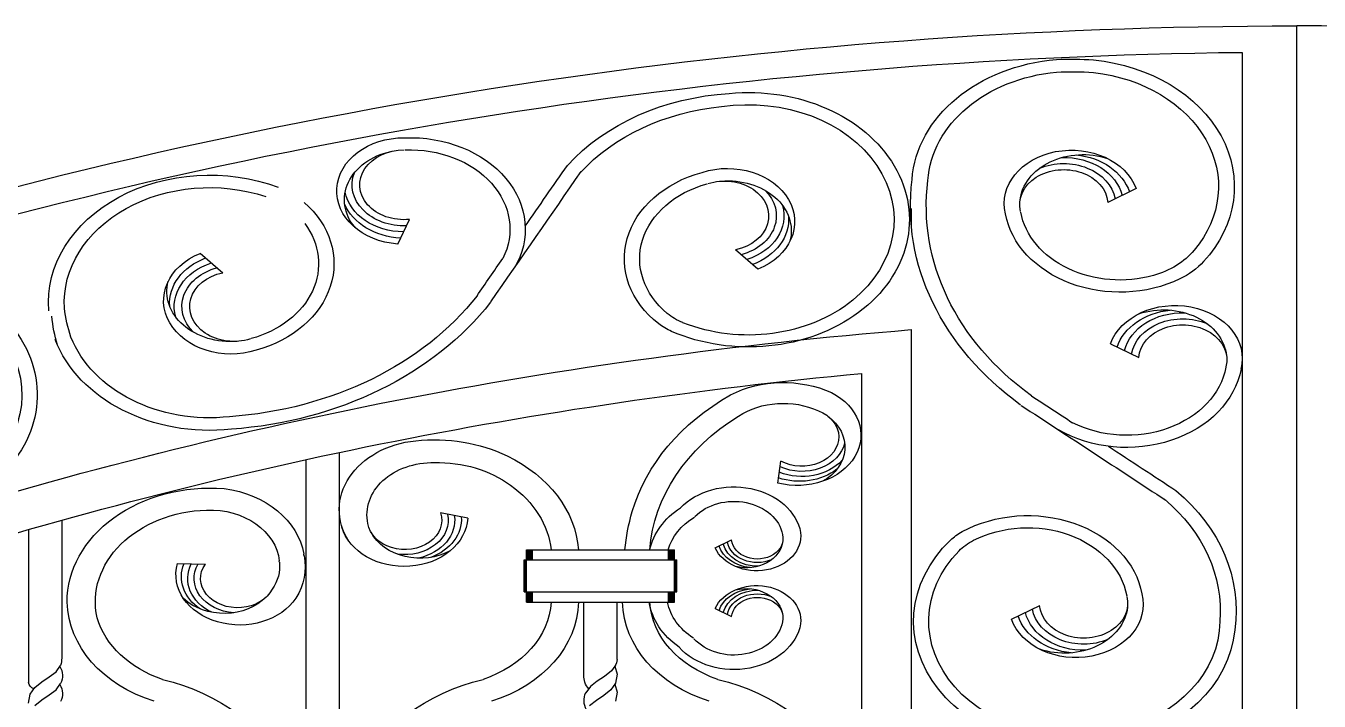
# Model space of a CAD drawing. Extents: x 12262 to 40734, y 30451 to 49613.
# Drawn here: x 29923 to 30762, y 44936 to 45374 of the extents above; entities that cross this region are included whole.
import ezdxf

# ---------------------------------------------------------------- set-up
doc = ezdxf.new("R2010")
doc.units = 0
doc.header["$LTSCALE"] = 0.85
doc.header["$MEASUREMENT"] = 0
doc.layers.get('0').update_dxf_attribs({"linetype": 'CONTINUOUS'})

# ---------------------------------------------------------------- blocks, each defined once
blk = doc.blocks.new('A$C2EF91AEA')
for p, q in [((1610.49, 0), (1610.49, 2057.45)), ((1610.49, 0), (1610.49, 2057.45)), ((1575.03, 2040.27), (1575.03, 986.96)), ((1506.24, 1951.9), (1487.86, 1942.97)), ((1360.29, 1939.03), (1360.29, 1928.28)), ((1027.08, 1915.94), (1034.7, 1931.9)), ((898.94, 1909.9), (913.48, 1897.3)), ((1260.85, 1899.66), (1246.31, 1912.25)), ((1360.29, 1860.39), (1360.29, 986.96)), ((1489.57, 1851.18), (1507.94, 1842.25)), ((1328.08, 1831.94), (1328.08, 1539.19)), ((989.18, 1539.19), (989.18, 1780.74)), ((967.7, 1539.19), (967.7, 1776.14)), ((1273.7, 1760.86), (1275.73, 1775.1)), ((1072.49, 1738.16), (1054.89, 1741.51)), ((787.51, 1730.7), (787.51, 1631.57)), ((808.99, 1736.77), (808.99, 1647.35)), ((1233.03, 1718.79), (1243.75, 1724)), ((1110.69, 1683.62), (1110.69, 1717.61)), ((1110.69, 1717.61), (1206.57, 1717.61)), ((1110.69, 1710.99), (1110.69, 1717.61)), ((1111.52, 1710.99), (1111.52, 1717.61)), ((1112.19, 1710.99), (1112.19, 1717.61)), ((1112.69, 1710.99), (1112.69, 1717.61)), ((1113.11, 1710.99), (1113.11, 1717.61)), ((1113.45, 1710.99), (1113.45, 1717.61)), ((1113.7, 1710.99), (1113.7, 1717.61)), ((1113.86, 1710.99), (1113.86, 1717.61)), ((1114.43, 1710.99), (1114.43, 1717.61)), ((1202.83, 1710.99), (1202.83, 1717.61)), ((1203.4, 1710.99), (1203.4, 1717.61)), ((1203.56, 1710.99), (1203.56, 1717.61)), ((1203.81, 1710.99), (1203.81, 1717.61)), ((1204.15, 1710.99), (1204.15, 1717.61)), ((1204.57, 1710.99), (1204.57, 1717.61)), ((1205.07, 1710.99), (1205.07, 1717.61)), ((1205.74, 1710.99), (1205.74, 1717.61)), ((1206.57, 1683.62), (1206.57, 1717.61)), ((1206.57, 1710.99), (1206.57, 1717.61)), ((884.14, 1708.7), (902.24, 1708.34)), ((1109.01, 1690.24), (1109.01, 1710.99)), ((1109.01, 1710.99), (1208.25, 1710.99)), ((1109.52, 1690.24), (1109.52, 1710.99)), ((1109.93, 1690.24), (1109.93, 1710.99)), ((1110.27, 1690.24), (1110.27, 1710.99)), ((1110.44, 1690.24), (1110.44, 1710.99)), ((1206.83, 1690.24), (1206.83, 1710.99)), ((1206.99, 1690.24), (1206.99, 1710.99)), ((1207.33, 1690.24), (1207.33, 1710.99)), ((1207.75, 1690.24), (1207.75, 1710.99)), ((1208.25, 1690.24), (1208.25, 1710.99)), ((1109.01, 1690.24), (1208.25, 1690.24)), ((1110.69, 1683.62), (1110.69, 1690.24)), ((1111.52, 1683.62), (1111.52, 1690.24)), ((1112.19, 1683.62), (1112.19, 1690.24)), ((1112.69, 1683.62), (1112.69, 1690.24)), ((1113.11, 1683.62), (1113.11, 1690.24)), ((1113.45, 1683.62), (1113.45, 1690.24)), ((1113.7, 1683.62), (1113.7, 1690.24)), ((1113.86, 1683.62), (1113.86, 1690.24)), ((1114.43, 1683.62), (1114.43, 1690.24)), ((1202.83, 1683.62), (1202.83, 1690.24)), ((1203.4, 1683.62), (1203.4, 1690.24)), ((1203.56, 1683.62), (1203.56, 1690.24)), ((1203.81, 1683.62), (1203.81, 1690.24)), ((1204.15, 1683.62), (1204.15, 1690.24)), ((1204.57, 1683.62), (1204.57, 1690.24)), ((1205.07, 1683.62), (1205.07, 1690.24)), ((1205.74, 1683.62), (1205.74, 1690.24)), ((1206.57, 1683.62), (1206.57, 1690.24)), ((1110.69, 1683.62), (1206.57, 1683.62)), ((1147.89, 1634.51), (1147.89, 1683.62)), ((1169.37, 1646.35), (1169.37, 1683.62)), ((1233.03, 1679.53), (1243.75, 1674.33)), ((1425.27, 1672.59), (1443.65, 1681.51)), ((800.92, 1635.15), (805.3, 1638.53)), ((805.3, 1638.53), (808.29, 1642.53)), ((808.29, 1642.53), (808.29, 1642.55)), ((1165.81, 1639.11), (1161.35, 1635.51)), ((1167.99, 1642.19), (1165.81, 1639.11)), ((1167.91, 1642.07), (1169.38, 1636.89)), ((1169.38, 1636.89), (1168.43, 1631.11)), ((788.45, 1623.88), (791.6, 1628.32)), ((791.6, 1628.32), (796.06, 1631.91)), ((796.06, 1631.91), (800.92, 1635.15)), ((805.3, 1626.83), (808.29, 1630.83)), ((808.29, 1630.83), (808.29, 1630.85)), ((1152.11, 1628.9), (1149.12, 1624.9)), ((1156.48, 1632.28), (1152.11, 1628.9)), ((1161.35, 1635.51), (1156.48, 1632.28)), ((1168.43, 1631.11), (1165.28, 1626.67)), ((1167.91, 1630.37), (1169.38, 1625.19)), ((787.5, 1618.1), (788.45, 1623.88)), ((791.6, 1616.62), (796.06, 1620.22)), ((796.06, 1620.22), (800.92, 1623.45)), ((800.92, 1623.45), (805.3, 1626.83)), ((1149.12, 1624.9), (1149.12, 1624.88)), ((1155.96, 1619.83), (1151.58, 1616.46)), ((1160.82, 1623.07), (1155.96, 1619.83)), ((1165.28, 1626.67), (1160.82, 1623.07)), ((1169.38, 1625.19), (1168.43, 1619.41))]:
    blk.add_line(p, q)
at = {"extrusion": (0, 0, -1)}
for centre, major_axis, start_param, end_param in [((1610.49, -66.54), (2684.14, 0), 4.332138, 4.712389), ((1610.49, -66.54), (-2662.67, 0), 1.190545, 1.557478), ((1465.34, 1953.22), (104.65, 0), 3.196077, 4.610275), ((1464.84, 1921.04), (145.13, 0), 4.642319, 4.80736), ((1465.34, 1953.22), (-104.65, 0), 1.697812, 3.770406), ((1465.34, 1953.22), (94.35, 0), 3.19367, 4.599078), ((1464.81, 1922.88), (-132.48, 0), 1.494203, 1.675052), ((1465.34, 1953.22), (-94.35, 0), 1.71177, 3.727952), ((1254.79, 1931.69), (104.31, 0), 4.590437, 8.355007), ((1253.29, 1900.67), (143.17, 0), 3.766416, 4.634106), ((1253.29, 1900.67), (143.17, 0), 3.766416, 4.634106), ((1254.73, 1931.62), (94.42, 0), 4.526032, 8.321415), ((1253.29, 1900.67), (132.87, 0), 3.766416, 4.59125), ((1031.1, 1950.34), (43.65, 0), 1.662999, 4.718824), ((1034.88, 1925.62), (74.96, 0), 4.665774, 6.725201), ((1033.55, 1944.64), (-41.08, 0), -0.586649, 1.300117), ((1031.05, 1954.35), (28.6, 0), 1.443045, 4.721778), ((1034.88, 1925.62), (64.99, 0), 4.665774, 6.664784), ((1464.31, 1942.29), (43.65, 0), 2.945419, 6.001244), ((1471.84, 1941.46), (41.08, 0), 3.222533, 5.109299), ((1459.31, 1941.57), (38.57, 0), 4.678621, 6.08814), ((1462.04, 1941.44), (41.22, 0), -1.440537, -0.258804), ((905.01, 1877.87), (104.65, 0), 3.078869, 5.151463), ((61074.18, -24124.5), (68407.82, 0), 3.643696, 3.644527), ((1241.02, 1930.43), (-43.65, 0), 1.184884, 4.240708), ((1459.31, 1941.57), (-28.6, 0), -0.199128, 3.079605), ((1459.31, 1941.57), (33.59, 0), 4.223961, 6.143837), ((905.01, 1877.87), (94.35, 0), 3.092828, 5.10901), ((1031.05, 1954.35), (-33.59, 0), 4.661999, 6.581875), ((61074.18, -24124.5), (-68397.52, 0), 0.501153, 0.502934), ((1249.08, 1906.37), (-74.96, 0), -0.791794, 1.237934), ((1239.18, 1934.18), (-28.6, 0), 1.18193, 4.460663), ((1241.41, 1924.42), (41.08, 0), 4.603591, 6.490356), ((1580.97, 1940.4), (221.21, 0), 2.313994, 3.240774), ((1580.97, 1940.4), (-210.9, 0), -0.827599, 0.100288), ((1031.05, 1954.35), (38.57, 0), 1.576103, 2.985622), ((1249.08, 1906.37), (-64.99, 0), -0.760804, 1.237934), ((1239.18, 1934.18), (33.59, 0), -0.678167, 1.241709), ((910.71, 1903.19), (74.96, 0), -0.734535, 1.237934), ((1031.73, 1952.26), (-41.22, 0), -1.501731, -0.319998), ((1239.18, 1934.18), (38.57, 0), -0.223507, 1.186012), ((1239.54, 1932.03), (-41.22, 0), 3.082113, 4.263846), ((1495.69, 1944.01), (74.96, 0), 1.026, 2.998469), ((1495.69, 1944.01), (64.99, 0), 1.228931, 2.998469), ((910.71, 1903.19), (-64.99, 0), 2.609988, 4.379527), ((688.8, 1818.17), (104.31, 0), 4.538077, 8.302647), ((918.78, 1879.13), (-43.65, 0), 4.326476, 7.382301), ((920.26, 1877.53), (-41.22, 0), -0.05948, 1.122253), ((61074.18, -24124.5), (-68407.82, 0), 0.501153, 0.50166), ((1499.66, 1935.18), (53.15, 0), 0.58636, 1.228931), ((688.75, 1818.1), (94.42, 0), 4.473672, 8.269055), ((920.61, 1875.38), (38.57, 0), 2.918086, 4.327605), ((920.61, 1875.38), (-33.59, 0), -0.678167, 1.241709), ((920.61, 1875.38), (28.6, 0), 1.18193, 4.460663), ((1507, 1929.25), (53.15, 0), 0.628813, 1.026), ((918.38, 1885.13), (41.08, 0), 1.461998, 3.348764), ((899.11, 1970.14), (210.9, 0), 0.553459, 1.481346), ((942.77, 1883.18), (132.48, 0), 2.875261, 3.05611), ((899.11, 1970.14), (-221.21, 0), 3.695052, 4.621831), ((1531.49, 1841.57), (-43.65, 0), 0.281942, 3.337766), ((1533.76, 1840.72), (41.22, 0), 3.400397, 4.58213), ((1536.49, 1840.85), (-38.57, 0), 0.195046, 1.604564), ((1523.97, 1840.74), (-41.08, 0), 1.173886, 3.060652), ((947.26, 1877.92), (-145.13, 0), -0.242355, -0.077314), ((1222.54, 1885.1), (-37.19, 0), -1.069771, -0.791794), ((1228.94, 1891.2), (-37.19, 0), -1.103363, -0.760804), ((1536.49, 1840.85), (-33.59, 0), 0.139349, 2.059224), ((1536.49, 1840.85), (28.6, 0), 3.20358, 6.482313), ((1610.49, -66.54), (2447.94, 0), 4.332138, 4.610005), ((905.01, 1877.87), (-94.35, 0), 4.574727, 5.980135), ((905.01, 1877.87), (104.65, 0), 1.435541, 2.849739), ((1610.49, -66.54), (2415.73, 0), 4.332138, 4.59522), ((1500.11, 1843.29), (-74.96, 0), 3.284716, 5.344144), ((1500.11, 1843.29), (-64.99, 0), 3.284716, 5.283726), ((1277.29, 1776.3), (-62.96, 0), 0.996105, 2.090898), ((1338.09, 1713.27), (-163.04, 0), 0.227639, 0.948643), ((1277.29, 1776.3), (-45.84, 0), 0.88358, 2.090898), ((1286.28, 1792), (41.32, 0), -1.000669, 1.880258), ((-42152.9, -39900.66), (68407.82, 0), -0.879904, -0.879398), ((1289.32, 1790.78), (24.02, 0), -1.106699, 2.172034), ((-42152.9, -39900.66), (68397.52, 0), -0.879904, -0.878123), ((1340.75, 1710.56), (-150.36, 0), 0.059294, 0.907855), ((1282.76, 1784.27), (34.5, 0), -0.826631, 0.953367), ((1046.06, 1743.68), (56.93, 0), 2.670848, 4.582978), ((1050.82, 1717.13), (90.82, 0), 4.578692, 5.259267), ((1289.32, 1790.78), (28.21, 0), 0.174797, 2.094673), ((-42152.9, -39900.66), (68407.82, 0), -0.878954, -0.878123), ((1049.69, 1740.44), (42.58, 0), 2.966882, 4.739023), ((1053.41, 1720.01), (68.43, 0), 4.674551, 5.466275), ((1047.66, 1713.05), (96.86, 0), -1.023747, -0.059481), ((1289.32, 1790.78), (32.4, 0), 0.629457, 2.038976), ((1287.8, 1789.41), (34.62, 0), 0.793484, 1.975217), ((905.7, 1683.94), (93.17, 0), 3.137361, 4.806312), ((903.84, 1708.38), (-62.77, 0), 1.740486, 3.011585), ((1046.45, 1712.15), (-80.46, 0), 2.30321, 3.055734), ((1245.24, 1723.83), (43.72, 0), 3.793341, 6.140062), ((1427.96, 1678.27), (143.17, 0), -0.756235, 0.111455), ((1427.96, 1678.27), (143.17, 0), -0.756235, 0.111455), ((1245.24, 1723.83), (31.84, 0), 3.793341, 6.140062), ((1427.96, 1678.27), (132.87, 0), -0.756235, 0.0686), ((906.05, 1683.94), (-75.2, 0), -0.17549, 1.529002), ((904.98, 1707.56), (-45.34, 0), 1.525181, 3.063652), ((1031.2, 1739.45), (41.32, 0), 0.039605, 2.920531), ((1031.62, 1736.77), (24.02, 0), -0.252172, 3.026561), ((1031.62, 1736.77), (-28.21, 0), 2.966782, 4.886658), ((1031.62, 1736.77), (32.4, 0), -0.119114, 1.290405), ((1033.76, 1737.43), (-34.62, 0), 3.086237, 4.267971), ((1378.36, 1705.97), (204.36, 0), 3.212744, 3.36874), ((1247.89, 1709.62), (58.12, 0), 3.316258, 4.013205), ((1247.72, 1709.89), (46.11, 0), 3.354626, 4.058509), ((1435.82, 1680.47), (-74.96, 0), 0.968741, 2.998469), ((1041.59, 1739.43), (34.5, 0), 0.966495, 2.746493), ((1414.43, 1705.1), (37.19, 0), 3.832357, 4.110334), ((1435.82, 1680.47), (-64.99, 0), 0.999731, 2.998469), ((1259.95, 1726.66), (-28.69, 0), 3.048495, 5.929422), ((1260.4, 1724.81), (22.5, 0), 1.537028, 2.946547), ((1260.4, 1724.81), (-19.59, 0), 4.223961, 6.143837), ((1260.4, 1724.81), (-16.68, 0), 2.942465, 6.221198), ((1253.09, 1724.88), (23.96, 0), 0.08094, 1.860939), ((1466.16, 1671.26), (104.31, 0), 0.067786, 3.832357), ((1420.79, 1698.98), (-37.19, 0), 0.657172, 0.999731), ((909.77, 1706.46), (57.24, 0), -0.158645, 0.460997), ((1019.3, 1720.33), (-53.68, 0), -0.158645, -0.130007), ((1258.81, 1724.89), (24.04, 0), 1.701055, 2.882789), ((1466.1, 1671.31), (94.42, 0), 0.003382, 3.798764), ((924.44, 1701.5), (-41.32, 0), 3.624454, 6.50538), ((921.31, 1700.07), (-34.62, 0), -0.864579, 0.317155), ((923.16, 1698.99), (32.4, 0), 2.112987, 3.522506), ((923.16, 1698.99), (28.21, 0), 1.658327, 3.578203), ((923.16, 1698.99), (-24.02, 0), 3.518424, 6.797156), ((912.91, 1706.71), (37.53, 0), -0.096361, 0.518682), ((1003.7, 1713.66), (53.68, 0), 3.045232, 3.063652), ((1259.95, 1671.67), (28.69, 0), 3.495356, 6.376283), ((1258.81, 1673.43), (-24.04, 0), 0.258804, 1.440537), ((1260.4, 1673.51), (22.5, 0), 3.336638, 4.746157), ((1260.4, 1673.51), (19.59, 0), 3.280941, 5.200817), ((1260.4, 1673.51), (-16.68, 0), 0.061988, 3.34072), ((1253.09, 1673.45), (23.96, 0), 4.422247, 6.202245), ((1467.2, 1682.2), (-43.65, 0), 2.945419, 6.001244), ((1472.19, 1682.91), (-28.6, 0), 2.942465, 6.221198), ((901.59, 1685), (89.08, 0), 1.946654, 3.122047), ((914.4, 1703.6), (-34.5, 0), 3.798492, 5.57849), ((1054.01, 1686.5), (-72.73, 0), 3.191635, 4.310748), ((1055.29, 1685), (-89.08, 0), 3.161138, 4.336531), ((1261.97, 1685), (-89.08, 0), -1.194939, -0.019545), ((1248.76, 1689.3), (-58.95, 0), -0.844992, -0.122022), ((1263.26, 1686.5), (72.73, 0), 1.972438, 3.091551), ((1248.84, 1689.13), (-47.16, 0), -0.88405, -0.147937), ((1472.19, 1682.91), (-33.59, 0), 4.223961, 6.143837), ((1459.67, 1683.02), (-41.08, 0), 3.222533, 5.109299), ((902.87, 1686.5), (72.73, 0), 1.972438, 2.914662), ((1245.24, 1674.49), (-31.84, 0), 3.284716, 5.66399), ((1469.47, 1683.04), (-41.22, 0), -1.440537, -0.258804), ((1472.19, 1682.91), (38.57, 0), 1.537028, 2.946547), ((1245.24, 1674.49), (-43.72, 0), 3.284716, 5.66399), ((783.98, 1647.19), (-25.01, 0), 3.133545, 3.378221), ((1158.63, 1646.35), (10.74, 0), 0, 0.51147), ((790.84, 1635.94), (18.6, 0), -0.418478, 0.356149), ((794.16, 1631.91), (-6.67, 0), -1.056819, -0.064307), ((790.84, 1624.24), (-18.6, 0), 2.723114, 3.497742), ((836.1, 1536.18), (-128.86, 0), 1.872886, 2.761174), ((1120.78, 1536.18), (-128.86, 0), 0.380418, 1.268707), ((1165.53, 1635.38), (-17.67, 0), -0.605864, 0.062232), ((1196.49, 1536.18), (-128.86, 0), 1.872886, 2.761174), ((1166.57, 1619.79), (-18.6, 0), -0.418478, 0.356149)]:
    blk.add_ellipse(centre, major_axis=major_axis, ratio=0.79131, start_param=start_param, end_param=end_param, dxfattribs=at)
blk.add_ellipse((1610.49, -66.54), major_axis=(-2684.14, 0), ratio=0.79131, start_param=4.332138, end_param=4.712389)

msp = doc.modelspace()

# ---------------------------------------------------------------- block references
msp.add_blockref('A$C2EF91AEA', (29137.29, 43316.64))

doc.saveas('drawing.dxf')
